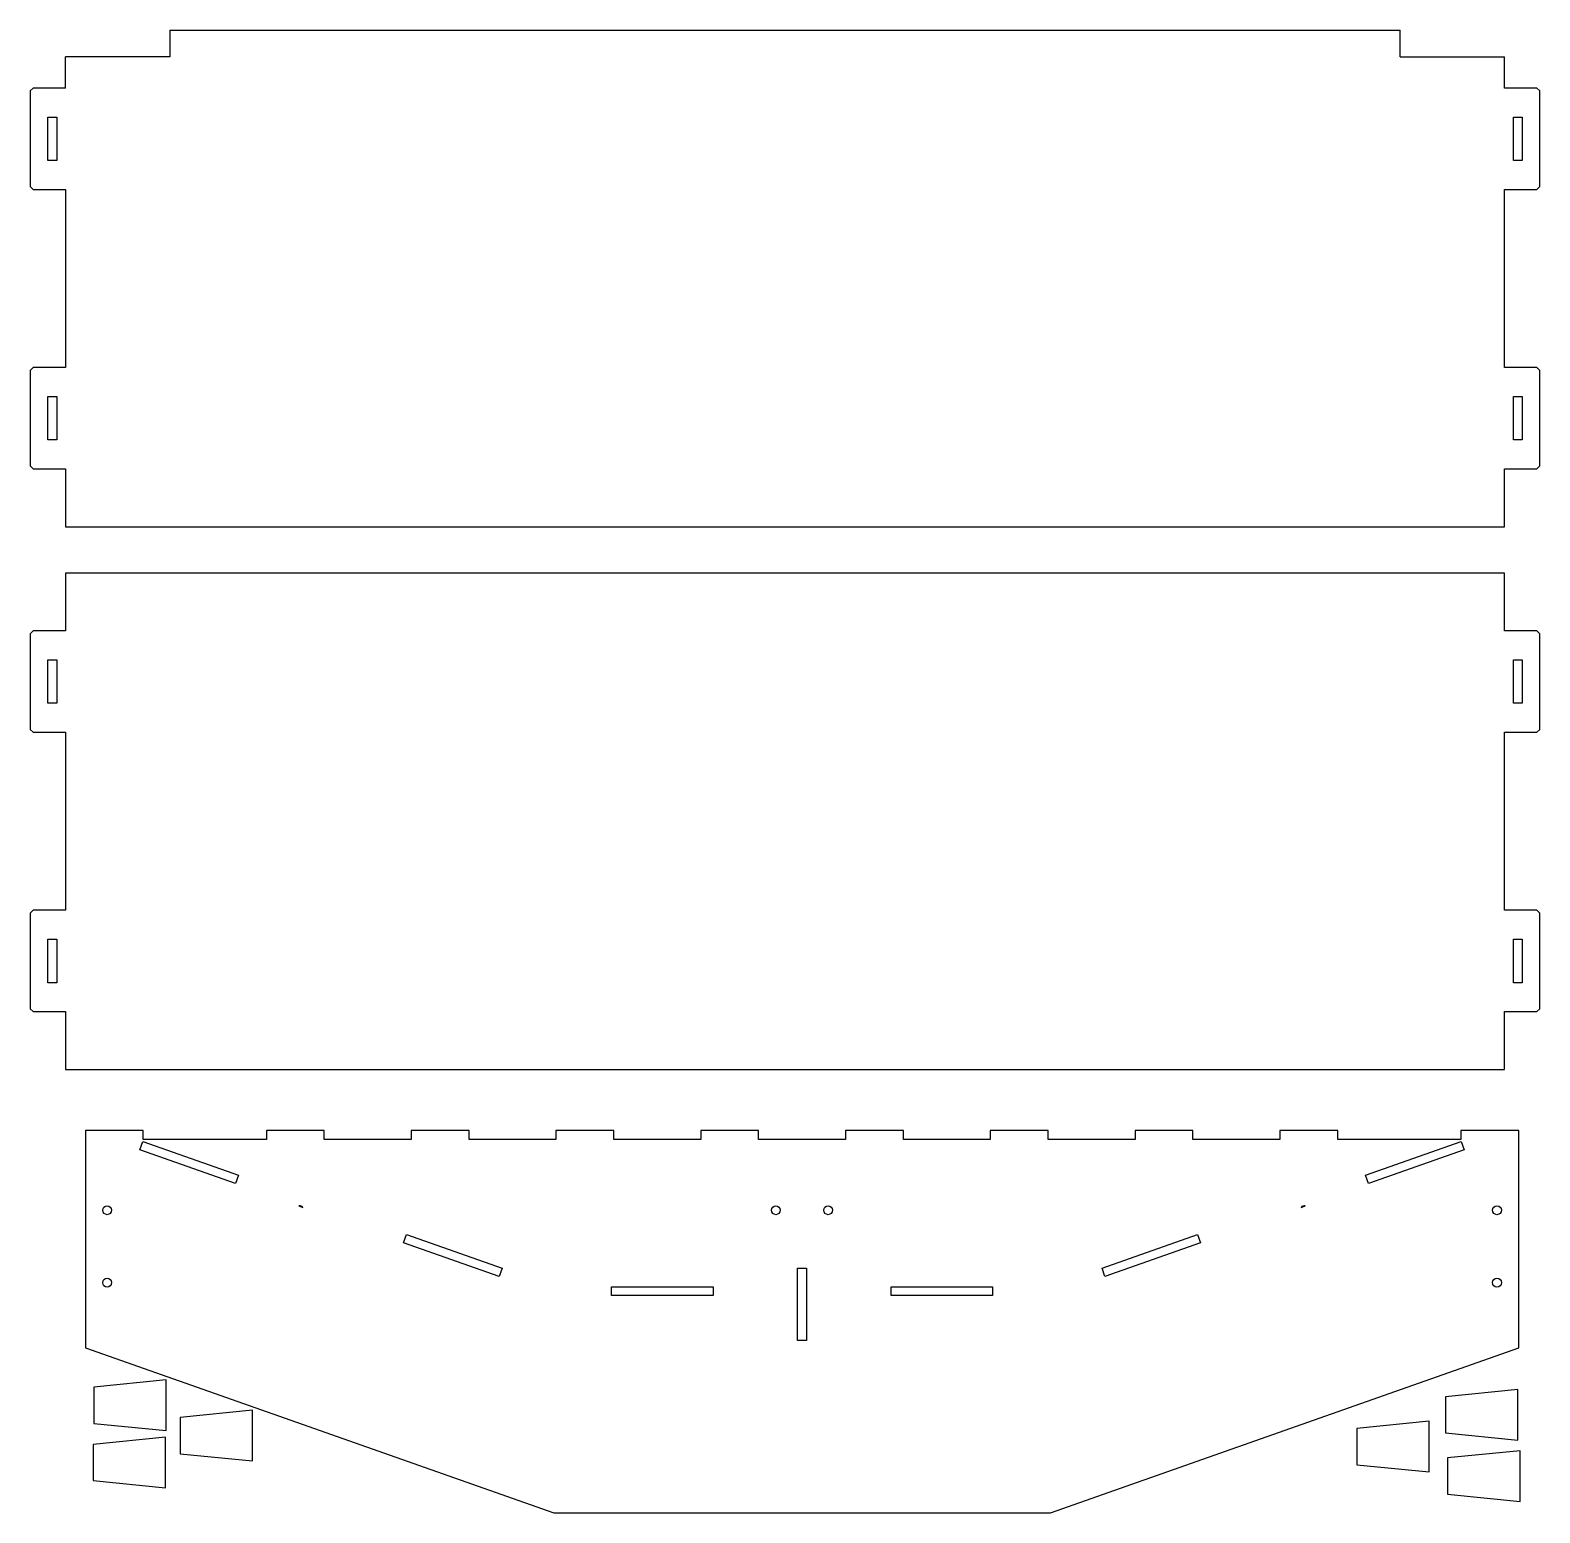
# Model space of a CAD drawing. Header units: millimetres. Extents: x 1603 to 2646, y 1278 to 2303.
import ezdxf

# ---------------------------------------------------------------- set-up
doc = ezdxf.new("R2010")
doc.units = ezdxf.units.MM
doc.layers.get('0').update_dxf_attribs({"linetype": 'CONTINUOUS'})

msp = doc.modelspace()

# ---------------------------------------------------------------- linework, layer by layer
for p, q in [((1699.6, 2302.7), (1699.6, 2284.4)), ((1699.6, 2302.7), (2549.5, 2302.7)), ((2549.5, 2284.4), (2549.5, 2302.7)), ((1699.6, 2284.4), (1627.6, 2284.4)), ((1627.6, 2262.7), (1627.6, 2284.4)), ((2549.5, 2284.4), (2621.5, 2284.4)), ((2621.5, 2262.7), (2621.5, 2284.4)), ((1605.2, 2262.7), (1603.2, 2260.7)), ((1627.6, 2262.7), (1605.2, 2262.7)), ((2643.9, 2262.7), (2621.5, 2262.7)), ((2645.9, 2260.7), (2643.9, 2262.7)), ((1603.2, 2260.7), (1603.2, 2194.7)), ((2645.9, 2194.7), (2645.9, 2260.7)), ((1603.2, 2194.7), (1605.2, 2192.7)), ((1605.2, 2192.7), (1627.6, 2192.7)), ((1627.6, 2192.7), (1627.6, 2069.7)), ((2621.5, 2069.7), (2621.5, 2192.7)), ((2621.5, 2192.7), (2643.9, 2192.7)), ((2643.9, 2192.7), (2645.9, 2194.7)), ((1605.2, 2069.7), (1603.2, 2067.7)), ((1603.2, 2067.7), (1603.2, 2001.7)), ((1627.6, 2069.7), (1605.2, 2069.7)), ((2643.9, 2069.7), (2621.5, 2069.7)), ((2645.9, 2067.7), (2643.9, 2069.7)), ((2645.9, 2001.7), (2645.9, 2067.7)), ((1603.2, 2001.7), (1605.2, 1999.7)), ((1605.2, 1999.7), (1627.6, 1999.7)), ((1627.6, 1999.7), (1627.6, 1959.7)), ((2621.5, 1959.7), (2621.5, 1999.7)), ((2621.5, 1999.7), (2643.9, 1999.7)), ((2643.9, 1999.7), (2645.9, 2001.7)), ((1627.6, 1959.7), (2621.5, 1959.7)), ((2621.5, 1927.7), (1627.6, 1927.7)), ((1627.6, 1927.7), (1627.6, 1887.7)), ((2621.5, 1887.7), (2621.5, 1927.7)), ((1605.2, 1887.7), (1603.2, 1885.7)), ((1627.6, 1887.7), (1605.2, 1887.7)), ((2643.9, 1887.7), (2621.5, 1887.7)), ((2645.9, 1885.7), (2643.9, 1887.7)), ((1603.2, 1885.7), (1603.2, 1819.7)), ((2645.9, 1819.7), (2645.9, 1885.7)), ((1603.2, 1819.7), (1605.2, 1817.7)), ((1605.2, 1817.7), (1627.6, 1817.7)), ((1627.6, 1817.7), (1627.6, 1694.7)), ((2621.5, 1694.7), (2621.5, 1817.7)), ((2621.5, 1817.7), (2643.9, 1817.7)), ((2643.9, 1817.7), (2645.9, 1819.7)), ((1605.2, 1694.7), (1603.2, 1692.7)), ((1603.2, 1692.7), (1603.2, 1626.7)), ((1627.6, 1694.7), (1605.2, 1694.7)), ((2643.9, 1694.7), (2621.5, 1694.7)), ((2645.9, 1692.7), (2643.9, 1694.7)), ((2645.9, 1626.7), (2645.9, 1692.7)), ((1603.2, 1626.7), (1605.2, 1624.7)), ((2643.9, 1624.7), (2645.9, 1626.7)), ((1605.2, 1624.7), (1627.6, 1624.7)), ((1627.6, 1624.7), (1627.6, 1584.7)), ((2621.5, 1584.7), (2621.5, 1624.7)), ((2621.5, 1624.7), (2643.9, 1624.7)), ((1627.6, 1584.7), (2621.5, 1584.7))]:
    msp.add_line(p, q)
for points in [[(1621.5, 2242.7), (1621.5, 2212.7), (1615.4, 2212.7), (1615.4, 2242.7)], [(2633.7, 2242.7), (2633.7, 2212.7), (2627.6, 2212.7), (2627.6, 2242.7)], [(1621.5, 2049.7), (1621.5, 2019.7), (1615.4, 2019.7), (1615.4, 2049.7)], [(2627.6, 2049.7), (2633.7, 2049.7), (2633.7, 2019.7), (2627.6, 2019.7)], [(1615.4, 1837.7), (1615.4, 1867.7), (1621.5, 1867.7), (1621.5, 1837.7)], [(2627.6, 1837.7), (2627.6, 1867.7), (2633.7, 1867.7), (2633.7, 1837.7)], [(1615.4, 1644.7), (1615.4, 1674.7), (1621.5, 1674.7), (1621.5, 1644.7)], [(2627.6, 1674.7), (2633.7, 1674.7), (2633.7, 1644.7), (2627.6, 1644.7)], [(2631.3, 1392.5), (2631.3, 1542.5), (2591.3, 1542.5), (2591.3, 1536.3), (2506.3, 1536.3), (2506.3, 1542.5), (2466.3, 1542.5), (2466.3, 1536.3), (2406.3, 1536.3), (2406.3, 1542.5), (2366.3, 1542.5), (2366.3, 1536.3), (2306.3, 1536.3), (2306.3, 1542.5), (2266.3, 1542.5), (2266.3, 1536.3), (2206.3, 1536.3), (2206.3, 1542.5), (2166.3, 1542.5), (2166.3, 1536.3), (2106.3, 1536.3), (2106.3, 1542.5), (2066.3, 1542.5), (2066.3, 1536.3), (2006.3, 1536.3), (2006.3, 1542.5), (1966.3, 1542.5), (1966.3, 1536.3), (1906.3, 1536.3), (1906.3, 1542.5), (1866.3, 1542.5), (1866.3, 1536.3), (1806.3, 1536.3), (1806.3, 1542.5), (1766.3, 1542.5), (1766.3, 1536.3), (1681.3, 1536.3), (1681.3, 1542.5), (1641.3, 1542.5), (1641.3, 1392.5), (1964.8, 1278.5), (2307.8, 1278.5)], [(1745, 1505.9), (1679, 1529.2), (1681, 1535), (1747.1, 1511.7)], [(2591.5, 1535), (2593.6, 1529.2), (2527.5, 1505.9), (2525.5, 1511.7)], [(1929.1, 1447.5), (1927.1, 1441.8), (1861, 1465.1), (1863.1, 1470.8)], [(2411.5, 1465.1), (2345.5, 1441.8), (2343.5, 1447.5), (2409.5, 1470.8)], [(2133.2, 1397.5), (2133.2, 1447.5), (2139.3, 1447.5), (2139.3, 1397.5)], [(2074.8, 1428.5), (2004.8, 1428.5), (2004.8, 1434.6), (2074.8, 1434.6)], [(2267.8, 1434.6), (2267.8, 1428.5), (2197.8, 1428.5), (2197.8, 1434.6)], [(1647.1, 1340.3), (1697.1, 1335.3), (1697.1, 1370.3), (1647.1, 1365.3)], [(2580.8, 1333.7), (2630.8, 1328.7), (2630.8, 1363.7), (2580.8, 1358.7)], [(1706.7, 1319.3), (1756.7, 1314.3), (1756.7, 1349.3), (1706.7, 1344.3)], [(2519.5, 1311.7), (2569.5, 1306.7), (2569.5, 1341.7), (2519.5, 1336.7)], [(1646.7, 1300.7), (1696.7, 1295.7), (1696.7, 1330.7), (1646.7, 1325.7)], [(2582.2, 1291.4), (2632.2, 1286.4), (2632.2, 1321.4), (2582.2, 1316.4)]]:
    msp.add_lwpolyline(points, close=True)
for points in [[(1791.6, 1489.5, 0.259322), (1788.8, 1490.5)], [(2483.8, 1490.5, 0.259322), (2481, 1489.5)]]:
    msp.add_lwpolyline(points, format="xyb", close=True)
for centre in [(1656.3, 1487.5), (2118.2, 1487.5), (2154.3, 1487.5), (2616.3, 1487.5), (1656.3, 1437.5), (2616.3, 1437.5)]:
    msp.add_circle(centre, 3.05)

doc.saveas('drawing.dxf')
